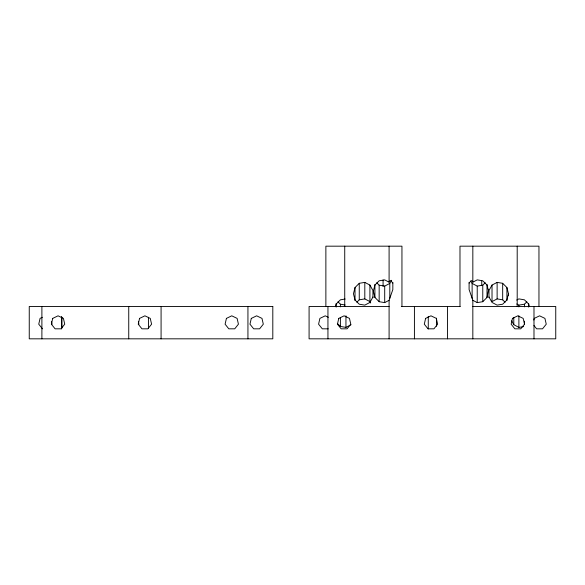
<?xml version="1.0" encoding="UTF-8"?>
<svg xmlns="http://www.w3.org/2000/svg" width="585" height="585" viewBox="0 0 585 585"><rect width="100%" height="100%" fill="white"/><g stroke="black" fill="none" stroke-linecap="round" stroke-linejoin="round"><path stroke-width="0.88" d="M533.856 320.046L534.237 318.394L539.582 315.82L544.928 318.394L546.251 324.185L542.551 328.821L536.613 328.821L533.973 325.509M389.091 338.825L389.091 300.302L392.835 289.553L392.835 282.423M335.541 306.489L336.156 304.061L340.397 299.82L345.15 299.03M372.938 297.641L372.938 290.518L369.91 285.07L364.806 282.387L359.256 283.308L355.022 287.542L353.442 293.758L355.022 299.966L359.256 304.207L364.806 305.129L369.91 302.438L372.938 296.99M469.097 282.423L469.097 289.553L472.834 300.302L477.221 302.613L482.771 301.692L487.012 297.458L488.592 289.502M488.994 297.641L488.994 290.518L492.022 285.07L497.126 282.387L502.676 283.308L506.91 287.542L508.489 293.758L506.91 299.966L502.676 304.207L497.126 305.129L492.022 302.438L488.994 296.99M389.091 300.302L384.703 302.613L379.16 301.692L374.919 297.458L373.34 291.242L374.919 285.034L379.16 280.793L384.703 279.871L389.091 282.182L389.807 280.895M389.807 298.262L389.807 283.411L391.541 280.295M469.097 283.082L471.364 280.478M356.835 302.24L359.256 299.82L364.806 298.898L369.91 301.589L370.685 302.993M470.823 281.078L472.124 283.411L477.221 286.102L482.771 285.18L485.192 282.76M516.701 303.973L518.888 305.129L524.438 304.207L526.858 301.787M376.733 282.76L379.16 285.18L384.703 286.102L389.807 283.411M337.37 323.439L340.397 326.467L345.947 327.388L351.044 324.697M472.124 280.895L472.834 282.182L477.221 279.871L482.771 280.793L487.012 285.034L488.592 291.242M505.096 302.24L502.676 299.82L497.126 298.898L492.022 301.589L492.022 285.07M516.701 300.054L518.888 298.898L524.438 299.82L528.672 304.061L529.293 306.489M42.361 317.289L40.072 318.394L38.749 324.185L42.449 328.821M511.626 320.807L513.791 324.697L518.888 327.388L523.648 326.598M389.091 306.489L309.085 306.489L309.085 338.825L555.75 338.825L555.75 306.489L472.834 306.489M401.325 306.489L460.183 306.489M328.222 328.821L322.284 328.821L318.584 324.185L319.9 318.394L325.253 315.82L328.309 317.289M337.976 301.787L340.397 304.207L345.15 304.997M390.568 280.478L392.835 283.082M138.374 321.699L138.938 324.185M51.524 321.699L52.087 324.185M538.96 306.489L538.96 246.175L459.985 246.175L459.985 306.489M533.988 306.489L533.988 338.825M528.672 303.527L528.672 307.088M524.438 304.207L524.438 306.876M524.438 321.121L524.438 324.69M518.888 305.129L518.888 306.906M518.888 315.812L518.888 327.388M517.198 246.175L517.198 306.489M513.791 317.575L513.791 324.697M508.489 293.758L508.489 295.535M506.91 287.542L506.91 300.58M502.676 283.308L502.676 299.82M497.126 282.387L497.126 298.898M487.012 284.42L487.012 297.458M482.771 285.18L482.771 301.692M481.747 280.902L481.747 285.473M477.221 286.102L477.221 302.613M472.834 246.175L472.834 282.182M472.834 300.302L472.834 338.825M472.124 283.411L472.124 298.262M447.51 306.489L447.51 338.825M436.564 318.167L436.564 326.255M428.271 316.375L428.271 328.945M414.421 306.489L414.421 338.825M401.946 306.489L401.946 246.175L325.874 246.175L325.874 306.489M389.091 246.175L389.091 282.182M384.703 286.102L384.703 302.613M383.08 279.988L383.08 286.387M379.16 285.18L379.16 301.692M374.919 284.42L374.919 297.458M369.91 285.07L369.91 301.589M364.806 282.387L364.806 298.898M359.256 283.308L359.256 299.82M355.022 287.542L355.022 300.58M345.947 315.812L345.947 327.388M344.733 246.175L344.733 306.489M340.397 304.207L340.397 306.876M340.397 317.56L340.397 326.467M336.156 303.527L336.156 307.088M327.944 306.489L327.944 338.825M247.938 306.489L247.938 338.825M161.08 306.489L161.08 338.825M148.436 317.267L148.436 328.046M128.744 306.489L128.744 338.825M61.959 317.267L61.959 328.046M61.586 316.375L61.586 328.945M41.893 306.489L41.893 338.825M52.716 318.394L51.392 324.185L55.092 328.821L61.03 328.821L64.73 324.185L63.414 318.394L58.061 315.82L52.716 318.394M139.566 318.394L138.243 324.185L141.943 328.821L147.881 328.821L151.581 324.185L150.265 318.394L144.912 315.82L139.566 318.394M226.417 318.394L225.101 324.185L228.801 328.821L234.731 328.821L238.431 324.185L237.115 318.394L231.762 315.82L226.417 318.394M251.294 318.394L249.97 324.185L253.671 328.821L259.608 328.821L263.308 324.185L261.985 318.394L256.639 315.82L251.294 318.394M338.766 318.394L337.443 324.185L341.143 328.821L347.08 328.821L350.781 324.185L349.464 318.394L344.112 315.82L338.766 318.394M425.617 318.394L424.293 324.185L428.001 328.821L433.931 328.821L437.631 324.185L436.315 318.394L430.962 315.82L425.617 318.394M512.467 318.394L511.151 324.185L514.851 328.821L520.782 328.821L524.489 324.185L523.165 318.394L517.82 315.82L512.467 318.394M272.807 306.489L29.25 306.489L29.25 338.825L272.807 338.825L272.807 306.489"/></g></svg>
